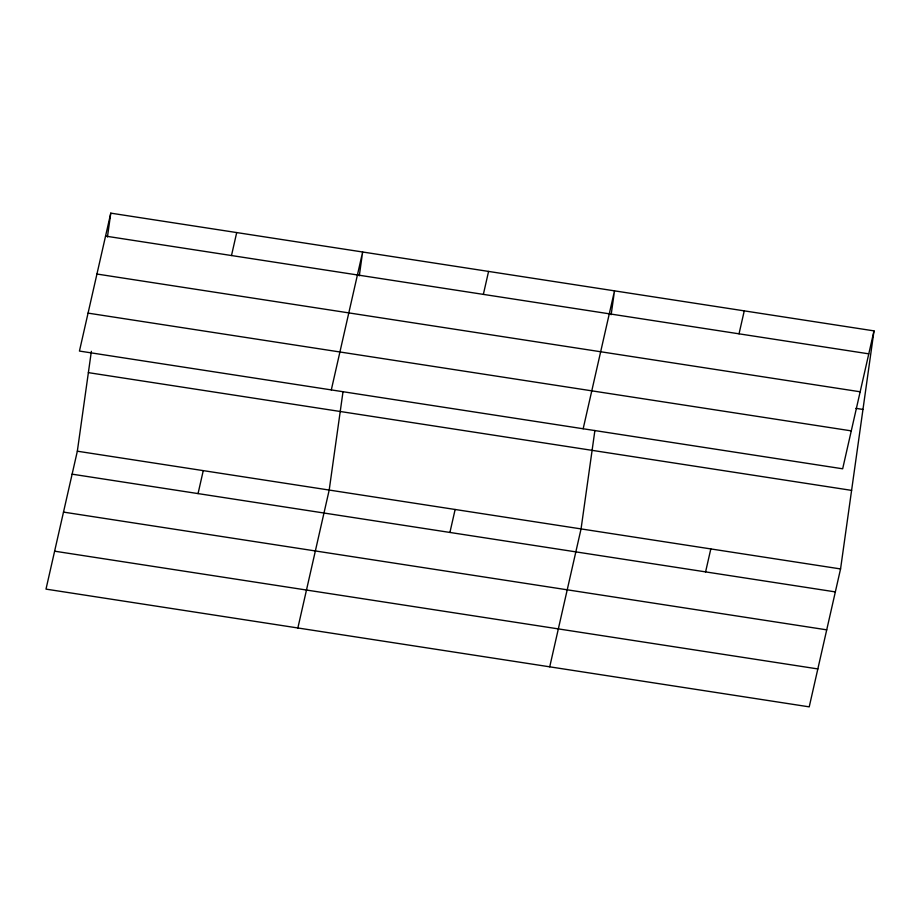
<?xml version="1.0" encoding="UTF-8"?>
<svg xmlns="http://www.w3.org/2000/svg" width="920" height="920" viewBox="0 0 920 920"><rect width="100%" height="100%" fill="white"/><g stroke="black" fill="none" stroke-linecap="round" stroke-linejoin="round"><path stroke-width="1.38" d="M874 330.878L842.662 468.797L79.442 351.06L110.779 213.141L874 330.878L840.558 568.939L809.22 706.859L46 589.122L77.337 451.202L91.367 351.336M107.433 236.98L110.779 213.141M343.022 391.609L329.199 490.049L297.861 627.981M359.294 275.839L362.641 251.988L331.303 389.919M594.895 430.468L581.06 528.908L549.723 666.827M611.156 314.697L614.502 290.846L583.165 428.766M231.495 255.53L236.704 232.564M198.053 493.591L203.262 470.626M483.356 294.388L488.577 271.423M449.914 532.45L455.135 509.484M739.036 333.822L744.257 310.856M705.594 571.884L710.815 548.918M105.558 236.106L868.779 353.843M96.945 274.033L860.165 391.782M855.91 408.353L862.96 409.434M88.067 313.122L851.287 430.87M88.377 372.634L851.598 490.383M77.337 451.202L840.558 568.939M72.117 474.168L835.337 591.905M63.503 512.095L826.723 629.844M54.613 551.183L817.845 668.932"/></g></svg>
